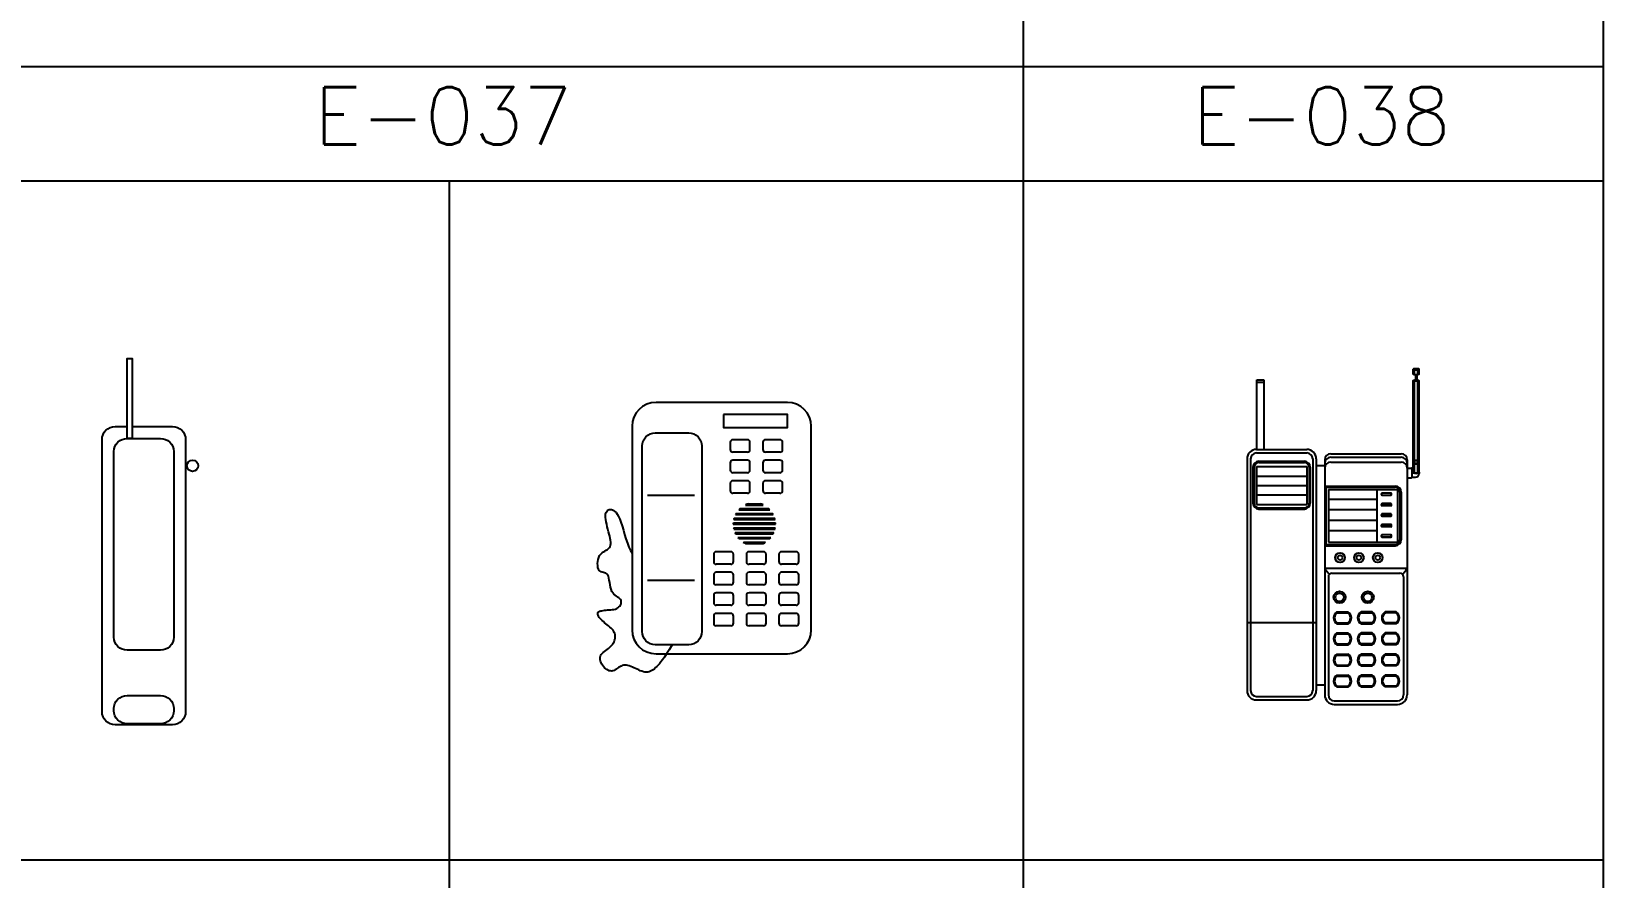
# Model space of a CAD drawing. Extents: x 22.8 to 44.4, y 25.3 to 31.4.
# Drawn here: x 36.177 to 38.81, y 26.88 to 28.299 of the extents above; entities that cross this region are included whole.
import ezdxf

# ---------------------------------------------------------------- set-up
doc = ezdxf.new("R2010")
doc.units = 0
doc.header["$MEASUREMENT"] = 0
doc.layers.get('0').update_dxf_attribs({"linetype": 'CONTINUOUS'})
for name, color, linetype in [('ACES', 2, 'CONTINUOUS'), ('ACES-I', 1, 'CONTINUOUS'), ('FOLHA', 3, 'CONTINUOUS')]:
    doc.layers.add(name, color=color, linetype=linetype)
doc.styles.get("Standard").update_dxf_attribs({"font": 'txt.shx', "height": 0.15})

# ---------------------------------------------------------------- blocks, each defined once
blk = doc.blocks.new('FONE_01')
at = {"layer": 'ACES'}
for points in [[(0.25, 0.0099), (0.25, -0.024, -0.414214), (0.239, -0.035), (0.011, -0.035, -0.414214), (0, -0.024), (0, 0.024, -0.414214), (0.011, 0.035)], [(0.011, 0.035), (0.239, 0.035, -0.414214), (0.25, 0.024), (0.25, 0.014, -0.414214)]]:
    blk.add_lwpolyline(points, format="xyb", dxfattribs=at)
blk.add_lwpolyline([(0.25, 0.014), (0.3071, 0.014), (0.3071, 0.0099), (0.25, 0.0099)], dxfattribs=at)
blk.add_circle((0.2171, -0.0408), 0.00469, dxfattribs=at)
at = {"layer": 'ACES-I'}
for points in [[(0.0118, 0.025), (0.0136, 0.025, -0.414214), (0.0246, 0.014), (0.0246, -0.014, -0.414214), (0.0136, -0.025), (0.0118, -0.025, -0.414214), (0.0008, -0.014), (0.0008, 0.014, -0.414214)], [(0.0735, 0.025), (0.229, 0.025, -0.414214), (0.24, 0.014), (0.24, -0.014, -0.414214), (0.229, -0.025), (0.0735, -0.025, -0.414214), (0.0625, -0.014), (0.0625, 0.014, -0.414214)]]:
    blk.add_lwpolyline(points, format="xyb", close=True, dxfattribs=at)
for points in [[(0.24, 0.014), (0.25, 0.014)], [(0.25, 0.0099), (0.24, 0.0099), (0.24, 0.014)]]:
    blk.add_lwpolyline(points, dxfattribs=at)
blk = doc.blocks.new('FONE_02')
at = {"layer": 'ACES'}
for p, q in [((0.055, 0), (-0.055, 0)), ((-0.075, -0.02), (-0.075, -0.1906)), ((0.075, -0.1906), (0.075, -0.02)), ((-0.055, -0.2106), (0.055, -0.2106))]:
    blk.add_line(p, q, dxfattribs=at)
for centre, start, end in [((-0.055, -0.02), 90, 180), ((0.055, -0.02), 0, 90), ((-0.055, -0.1906), 180, 270), ((0.055, -0.1906), 270, 0)]:
    blk.add_arc(centre, 0.02, start, end, dxfattribs=at)
at = {"layer": 'ACES-I'}
for p, q in [((0.0072, -0.0334), (0.0072, -0.0395)), ((0.0215, -0.0312), (0.0094, -0.0312)), ((0.0237, -0.0395), (0.0237, -0.0334)), ((0.0345, -0.0334), (0.0345, -0.0395)), ((0.0488, -0.0312), (0.0367, -0.0312)), ((0.051, -0.0395), (0.051, -0.0334)), ((0.0072, -0.0506), (0.0072, -0.0567)), ((0.0215, -0.0417), (0.0094, -0.0417)), ((0.0215, -0.0484), (0.0094, -0.0484)), ((0.0237, -0.0567), (0.0237, -0.0506)), ((0.0345, -0.0506), (0.0345, -0.0567)), ((0.0488, -0.0417), (0.0367, -0.0417)), ((0.0488, -0.0484), (0.0367, -0.0484)), ((0.051, -0.0567), (0.051, -0.0506)), ((0.0215, -0.0589), (0.0094, -0.0589)), ((0.0215, -0.0656), (0.0094, -0.0656)), ((0.0488, -0.0589), (0.0367, -0.0589)), ((0.0488, -0.0656), (0.0367, -0.0656)), ((-0.0622, -0.0776), (-0.0228, -0.0776)), ((0.0072, -0.0678), (0.0072, -0.0739)), ((0.0215, -0.0761), (0.0094, -0.0761)), ((0.0237, -0.0739), (0.0237, -0.0678)), ((0.0345, -0.0678), (0.0345, -0.0739)), ((0.0488, -0.0761), (0.0367, -0.0761)), ((0.051, -0.0739), (0.051, -0.0678)), ((0.0145, -0.09), (0.0404, -0.09)), ((0.0155, -0.089), (0.0394, -0.089)), ((0.02, -0.086), (0.0348, -0.086)), ((0.0228, -0.085), (0.032, -0.085)), ((0.0097, -0.102), (0.0451, -0.102)), ((0.0098, -0.101), (0.0451, -0.101)), ((0.01, -0.1051), (0.0449, -0.1051)), ((0.0102, -0.098), (0.0447, -0.098)), ((0.0105, -0.097), (0.0444, -0.097)), ((0.0117, -0.094), (0.0432, -0.094)), ((0.0122, -0.093), (0.0426, -0.093)), ((0.0102, -0.1061), (0.0447, -0.1061)), ((0.0112, -0.1091), (0.0437, -0.1091)), ((0.0117, -0.1101), (0.0432, -0.1101)), ((0.0136, -0.1131), (0.0412, -0.1131)), ((0.0145, -0.1141), (0.0404, -0.1141)), ((0.0182, -0.1171), (0.0367, -0.1171)), ((0.02, -0.1181), (0.0348, -0.1181)), ((-0.0067, -0.1273), (-0.0067, -0.1334)), ((0.0076, -0.1251), (-0.0045, -0.1251)), ((0.0098, -0.1334), (0.0098, -0.1273)), ((0.0207, -0.1273), (0.0207, -0.1334)), ((0.035, -0.1251), (0.0229, -0.1251)), ((0.0372, -0.1334), (0.0372, -0.1273)), ((0.048, -0.1273), (0.048, -0.1334)), ((0.0623, -0.1251), (0.0502, -0.1251)), ((0.0645, -0.1334), (0.0645, -0.1273)), ((-0.0067, -0.1445), (-0.0067, -0.1506)), ((0.0076, -0.1356), (-0.0045, -0.1356)), ((0.0076, -0.1423), (-0.0045, -0.1423)), ((0.0098, -0.1506), (0.0098, -0.1445)), ((0.0207, -0.1445), (0.0207, -0.1506)), ((0.035, -0.1356), (0.0229, -0.1356)), ((0.035, -0.1423), (0.0229, -0.1423)), ((0.0372, -0.1506), (0.0372, -0.1445)), ((0.048, -0.1445), (0.048, -0.1506)), ((0.0623, -0.1356), (0.0502, -0.1356)), ((0.0623, -0.1423), (0.0502, -0.1423)), ((0.0645, -0.1506), (0.0645, -0.1445)), ((-0.0622, -0.1489), (-0.0228, -0.1489)), ((0.0076, -0.1528), (-0.0045, -0.1528)), ((0.035, -0.1528), (0.0229, -0.1528)), ((0.0623, -0.1528), (0.0502, -0.1528)), ((-0.0067, -0.1618), (-0.0067, -0.1678)), ((0.0076, -0.1596), (-0.0045, -0.1596)), ((0.0076, -0.17), (-0.0045, -0.17)), ((0.0098, -0.1678), (0.0098, -0.1618)), ((0.0207, -0.1618), (0.0207, -0.1678)), ((0.035, -0.1596), (0.0229, -0.1596)), ((0.035, -0.17), (0.0229, -0.17)), ((0.0372, -0.1678), (0.0372, -0.1618)), ((0.048, -0.1618), (0.048, -0.1678)), ((0.0623, -0.1596), (0.0502, -0.1596)), ((0.0623, -0.17), (0.0502, -0.17)), ((0.0645, -0.1678), (0.0645, -0.1618)), ((-0.0067, -0.179), (-0.0067, -0.185)), ((0.0076, -0.1768), (-0.0045, -0.1768)), ((0.0098, -0.185), (0.0098, -0.179)), ((0.0207, -0.179), (0.0207, -0.185)), ((0.035, -0.1768), (0.0229, -0.1768)), ((0.0372, -0.185), (0.0372, -0.179)), ((0.048, -0.179), (0.048, -0.185)), ((0.0623, -0.1768), (0.0502, -0.1768)), ((0.0645, -0.185), (0.0645, -0.179)), ((0.0076, -0.1872), (-0.0045, -0.1872)), ((0.035, -0.1872), (0.0229, -0.1872)), ((0.0623, -0.1872), (0.0502, -0.1872))]:
    blk.add_line(p, q, dxfattribs=at)
blk.add_lwpolyline([(0.0015, -0.0102), (0.0015, -0.021), (0.055, -0.021), (0.055, -0.0102)], close=True, dxfattribs=at)
blk.add_lwpolyline([(-0.0166, -0.0365), (-0.0166, -0.192, -0.414214), (-0.0276, -0.203), (-0.0556, -0.203, -0.414214), (-0.0666, -0.192), (-0.0666, -0.0365, -0.414214), (-0.0556, -0.0255), (-0.0276, -0.0255, -0.414214)], format="xyb", close=True, dxfattribs=at)
for points in [[(-0.0462, -0.2107), (-0.048, -0.2135), (-0.0495, -0.2157), (-0.0509, -0.2175), (-0.0521, -0.219), (-0.0532, -0.2202), (-0.0542, -0.2212), (-0.0553, -0.2222), (-0.0563, -0.2231), (-0.0574, -0.224), (-0.0585, -0.2247), (-0.0596, -0.2253), (-0.0608, -0.2257), (-0.0619, -0.226), (-0.0631, -0.2261), (-0.0644, -0.226), (-0.0656, -0.2257), (-0.0669, -0.2253), (-0.0682, -0.2248), (-0.0695, -0.2242), (-0.0708, -0.2236), (-0.0722, -0.2229), (-0.0735, -0.2223), (-0.0748, -0.2217), (-0.0761, -0.2212), (-0.0774, -0.2208), (-0.0786, -0.2205), (-0.0798, -0.2203), (-0.081, -0.2202), (-0.0822, -0.2203), (-0.0833, -0.2205), (-0.0843, -0.2209), (-0.0854, -0.2215), (-0.0863, -0.2221), (-0.0873, -0.2228), (-0.0882, -0.2235), (-0.0892, -0.2241), (-0.0901, -0.2246), (-0.0911, -0.2249), (-0.0921, -0.2251), (-0.0931, -0.225), (-0.0941, -0.2248), (-0.0951, -0.2243), (-0.0961, -0.2238), (-0.0971, -0.2231), (-0.098, -0.2223), (-0.0989, -0.2213), (-0.0997, -0.2203), (-0.1004, -0.2192), (-0.101, -0.2181), (-0.1015, -0.2169), (-0.1018, -0.2157), (-0.1019, -0.2145), (-0.1019, -0.2134), (-0.1016, -0.2123), (-0.101, -0.2113), (-0.1002, -0.2104), (-0.0993, -0.2095), (-0.0982, -0.2086), (-0.0971, -0.2078), (-0.0959, -0.2069), (-0.0948, -0.2061), (-0.0937, -0.2052), (-0.0928, -0.2043), (-0.0919, -0.2034), (-0.0912, -0.2025), (-0.0906, -0.2015), (-0.0901, -0.2005), (-0.0897, -0.1995), (-0.0894, -0.1986), (-0.0892, -0.1976), (-0.0891, -0.1966), (-0.0892, -0.1956), (-0.0893, -0.1947), (-0.0895, -0.1937), (-0.0899, -0.1928), (-0.0904, -0.1919), (-0.091, -0.1909), (-0.0917, -0.19), (-0.0926, -0.1891), (-0.0936, -0.1882), (-0.0947, -0.1873), (-0.0958, -0.1864), (-0.0969, -0.1855), (-0.098, -0.1846), (-0.0991, -0.1837), (-0.1001, -0.1828), (-0.101, -0.1819), (-0.1019, -0.181), (-0.1026, -0.1801), (-0.1031, -0.1792), (-0.1035, -0.1784), (-0.1038, -0.1777), (-0.1038, -0.177), (-0.1037, -0.1763), (-0.1034, -0.1758), (-0.1028, -0.1754), (-0.1021, -0.175), (-0.1013, -0.1747), (-0.1003, -0.1745), (-0.0992, -0.1743), (-0.098, -0.1741), (-0.0968, -0.174), (-0.0955, -0.1739), (-0.0941, -0.1738), (-0.0928, -0.1737), (-0.0915, -0.1736), (-0.0902, -0.1734), (-0.089, -0.1731), (-0.0879, -0.1726), (-0.0869, -0.1721), (-0.086, -0.1714), (-0.0853, -0.1706), (-0.0847, -0.1698), (-0.0843, -0.1688), (-0.0841, -0.1679), (-0.0841, -0.1669), (-0.0843, -0.166), (-0.0847, -0.1652), (-0.0854, -0.1645), (-0.0862, -0.1638), (-0.0872, -0.1631), (-0.0882, -0.1624), (-0.0893, -0.1616), (-0.0903, -0.1607), (-0.0912, -0.1596), (-0.092, -0.1583), (-0.0926, -0.1566), (-0.0931, -0.1548), (-0.0935, -0.1529), (-0.0938, -0.1509), (-0.0941, -0.149), (-0.0944, -0.1473), (-0.0949, -0.1457), (-0.0954, -0.1445), (-0.0962, -0.1436), (-0.097, -0.1431), (-0.098, -0.1427), (-0.099, -0.1425), (-0.1, -0.1422), (-0.1009, -0.1419), (-0.1018, -0.1415), (-0.1025, -0.1407), (-0.1031, -0.1396), (-0.1036, -0.1383), (-0.1038, -0.1367), (-0.1039, -0.135), (-0.1037, -0.1332), (-0.1034, -0.1315), (-0.1029, -0.1299), (-0.1022, -0.1284), (-0.1013, -0.1272), (-0.1002, -0.1261), (-0.0991, -0.1253), (-0.0979, -0.1245), (-0.0967, -0.1238), (-0.0957, -0.1231), (-0.0947, -0.1224), (-0.0939, -0.1216), (-0.0933, -0.1206), (-0.093, -0.1195), (-0.0928, -0.1183), (-0.0929, -0.117), (-0.093, -0.1155), (-0.0933, -0.1139), (-0.0937, -0.1122), (-0.0942, -0.1103), (-0.0947, -0.1083), (-0.0953, -0.1063), (-0.0958, -0.1042), (-0.0963, -0.1021), (-0.0968, -0.1001), (-0.0971, -0.0981), (-0.0973, -0.0963), (-0.0973, -0.0947), (-0.0972, -0.0934), (-0.0968, -0.0922), (-0.0963, -0.0913), (-0.0957, -0.0906), (-0.0949, -0.0901), (-0.0941, -0.0898), (-0.0932, -0.0897), (-0.0923, -0.0898), (-0.0913, -0.0901), (-0.0904, -0.0905), (-0.0894, -0.0913), (-0.0884, -0.0923), (-0.0874, -0.0937), (-0.0864, -0.0955), (-0.0854, -0.0977), (-0.0844, -0.1004), (-0.0833, -0.1035), (-0.0823, -0.107), (-0.0813, -0.1107), (-0.0802, -0.1144), (-0.079, -0.118), (-0.0778, -0.1212), (-0.0764, -0.124), (-0.075, -0.1262)], [(-0.0416, -0.203), (-0.0441, -0.2072), (-0.0462, -0.2107)]]:
    blk.add_lwpolyline(points, dxfattribs=at)
for centre, radius, start, end in [((0.0094, -0.0334), 0.0022, 90, 180), ((0.0094, -0.0395), 0.0022, 180, 270), ((0.0215, -0.0334), 0.0022, 0, 90), ((0.0215, -0.0395), 0.0022, 270, 0), ((0.0367, -0.0334), 0.0022, 90, 180), ((0.0367, -0.0395), 0.0022, 180, 270), ((0.0488, -0.0334), 0.0022, 0, 90), ((0.0488, -0.0395), 0.0022, 270, 0), ((0.0094, -0.0506), 0.0022, 90, 180), ((0.0215, -0.0506), 0.0022, 0, 90), ((0.0367, -0.0506), 0.0022, 90, 180), ((0.0488, -0.0506), 0.0022, 0, 90), ((0.0094, -0.0567), 0.0022, 180, 270), ((0.0094, -0.0678), 0.0022, 90, 180), ((0.0215, -0.0567), 0.0022, 270, 0), ((0.0215, -0.0678), 0.0022, 0, 90), ((0.0367, -0.0567), 0.0022, 180, 270), ((0.0367, -0.0678), 0.0022, 90, 180), ((0.0488, -0.0567), 0.0022, 270, 0), ((0.0488, -0.0678), 0.0022, 0, 90), ((0.0094, -0.0739), 0.0022, 180, 270), ((0.0215, -0.0739), 0.0022, 270, 0), ((0.0367, -0.0739), 0.0022, 180, 270), ((0.0488, -0.0739), 0.0022, 270, 0), ((0.0274, -0.102), 0.0177, 132.4215, 137.0455), ((0.0274, -0.102), 0.0177, 105.1289, 114.6934), ((0.0274, -0.102), 0.0177, 65.3066, 74.8711), ((0.0274, -0.102), 0.0177, 42.9545, 47.5785), ((0.0274, -0.102), 0.0177, 176.7447, 180), ((0.0274, -0.102), 0.0177, 189.8084, 193.1287), ((0.0274, -0.102), 0.0177, 163.5055, 166.8713), ((0.0274, -0.102), 0.0177, 149.2653, 152.9815), ((0.0274, -0.102), 0.0177, 27.0185, 30.7347), ((0.0274, -0.102), 0.0177, 13.1287, 16.4945), ((0.0274, -0.102), 0.0177, 346.8713, 350.1916), ((0.0274, -0.102), 0.0177, 0, 3.2553), ((0.0274, -0.102), 0.0177, 203.4216, 207.0185), ((0.0274, -0.102), 0.0177, 218.6552, 222.9545), ((0.0274, -0.102), 0.0177, 238.4049, 245.3066), ((0.0274, -0.102), 0.0177, 294.6934, 301.5951), ((0.0274, -0.102), 0.0177, 317.0455, 321.3448), ((0.0274, -0.102), 0.0177, 332.9815, 336.5784), ((-0.0045, -0.1273), 0.0022, 90, 180), ((0.0076, -0.1273), 0.0022, 0, 90), ((0.0229, -0.1273), 0.0022, 90, 180), ((0.035, -0.1273), 0.0022, 0, 90), ((0.0502, -0.1273), 0.0022, 90, 180), ((0.0623, -0.1273), 0.0022, 0, 90), ((-0.0045, -0.1334), 0.0022, 180, 270), ((-0.0045, -0.1445), 0.0022, 90, 180), ((0.0076, -0.1334), 0.0022, 270, 0), ((0.0076, -0.1445), 0.0022, 0, 90), ((0.0229, -0.1334), 0.0022, 180, 270), ((0.0229, -0.1445), 0.0022, 90, 180), ((0.035, -0.1334), 0.0022, 270, 0), ((0.035, -0.1445), 0.0022, 0, 90), ((0.0502, -0.1334), 0.0022, 180, 270), ((0.0502, -0.1445), 0.0022, 90, 180), ((0.0623, -0.1334), 0.0022, 270, 0), ((0.0623, -0.1445), 0.0022, 0, 90), ((-0.0045, -0.1506), 0.0022, 180, 270), ((0.0076, -0.1506), 0.0022, 270, 0), ((0.0229, -0.1506), 0.0022, 180, 270), ((0.035, -0.1506), 0.0022, 270, 0), ((0.0502, -0.1506), 0.0022, 180, 270), ((0.0623, -0.1506), 0.0022, 270, 0), ((-0.0045, -0.1618), 0.0022, 90, 180), ((-0.0045, -0.1678), 0.0022, 180, 270), ((0.0076, -0.1618), 0.0022, 0, 90), ((0.0076, -0.1678), 0.0022, 270, 0), ((0.0229, -0.1618), 0.0022, 90, 180), ((0.0229, -0.1678), 0.0022, 180, 270), ((0.035, -0.1618), 0.0022, 0, 90), ((0.035, -0.1678), 0.0022, 270, 0), ((0.0502, -0.1618), 0.0022, 90, 180), ((0.0502, -0.1678), 0.0022, 180, 270), ((0.0623, -0.1618), 0.0022, 0, 90), ((0.0623, -0.1678), 0.0022, 270, 0), ((-0.0045, -0.179), 0.0022, 90, 180), ((0.0076, -0.179), 0.0022, 0, 90), ((0.0229, -0.179), 0.0022, 90, 180), ((0.035, -0.179), 0.0022, 0, 90), ((0.0502, -0.179), 0.0022, 90, 180), ((0.0623, -0.179), 0.0022, 0, 90), ((-0.0045, -0.185), 0.0022, 180, 270), ((0.0076, -0.185), 0.0022, 270, 0), ((0.0229, -0.185), 0.0022, 180, 270), ((0.035, -0.185), 0.0022, 270, 0), ((0.0502, -0.185), 0.0022, 180, 270), ((0.0623, -0.185), 0.0022, 270, 0)]:
    blk.add_arc(centre, radius, start, end, dxfattribs=at)
blk = doc.blocks.new('FONE_07')
at = {"layer": 'ACES'}
for p, q in [((0.0395, 0.2768), (0.0395, 0.281)), ((0.0414, 0.2766), (0.0414, 0.2724)), ((0.0427, 0.2766), (0.0427, 0.2724)), ((0.0445, 0.2768), (0.0445, 0.281)), ((-0.0915, 0.2721), (-0.0855, 0.2721)), ((-0.0915, 0.2137), (-0.0915, 0.2721)), ((-0.0855, 0.2721), (-0.0855, 0.2137)), ((0.0395, 0.2052), (0.0395, 0.2714)), ((0.0397, 0.2713), (0.0397, 0.2716)), ((0.0401, 0.2716), (0.0401, 0.2719)), ((0.0406, 0.2718), (0.0406, 0.2721)), ((0.041, 0.2724), (0.041, 0.2721)), ((0.0431, 0.2724), (0.0431, 0.2721)), ((0.0435, 0.2718), (0.0435, 0.2721)), ((0.044, 0.2716), (0.044, 0.2719)), ((0.0443, 0.2713), (0.0443, 0.2716)), ((0.0445, 0.2052), (0.0445, 0.2714)), ((-0.0916, 0.2137), (-0.0915, 0.2137)), ((-0.0855, 0.2137), (-0.0496, 0.2137)), ((-0.0996, 0.2057), (-0.0996, 0.0117)), ((-0.0416, 0.2057), (-0.0416, 0.2)), ((-0.0345, 0.2), (-0.0416, 0.2)), ((-0.0345, 0.205), (-0.0345, 0.2)), ((-0.0295, 0.21), (0.0295, 0.21)), ((0.0345, 0.205), (0.0345, 0.198)), ((0.0345, 0.198), (0.0381, 0.198)), ((0.0385, 0.1976), (0.0385, 0.1975)), ((0.0395, 0.2024), (0.0395, 0.2046)), ((0.0395, 0.1975), (0.0395, 0.2019)), ((0.0396, 0.2047), (0.0396, 0.2051)), ((0.0396, 0.202), (0.0396, 0.2023)), ((0.0444, 0.2047), (0.0444, 0.2051)), ((0.0444, 0.202), (0.0444, 0.2023)), ((0.0445, 0.2024), (0.0445, 0.2046)), ((0.0445, 0.194), (0.0445, 0.2019)), ((0.0345, 0.19), (0.0381, 0.19)), ((0.0345, 0.19), (0.0345, 0.008)), ((0.0385, 0.1975), (0.0395, 0.1975)), ((0.0385, 0.1905), (0.0385, 0.1904)), ((0.0385, 0.1905), (0.0415, 0.1905)), ((0.0445, 0.1945), (0.0445, 0.1935)), ((-0.0345, 0.016), (-0.0416, 0.016)), ((-0.0416, 0.016), (-0.0416, 0.0117)), ((-0.0345, 0.016), (-0.0345, 0.008)), ((-0.0916, 0.0037), (-0.0496, 0.0037)), ((-0.0265, 0), (0.0265, 0))]:
    blk.add_line(p, q, dxfattribs=at)
for points in [[(0.0445, 0.2809, 0.203717), (0.0445, 0.281, 0.340222), (0.0445, 0.281, 0.037447), (0.0438, 0.2812, 0.015975), (0.0431, 0.2812, 0.011359), (0.042, 0.2812, 0.011359), (0.041, 0.2812, 0.015975), (0.0403, 0.2812, 0.037447), (0.0396, 0.281, 0.340222), (0.0395, 0.281, 0.340222)], [(0.0395, 0.2768, 0.340222), (0.0396, 0.2767, 0.037447), (0.0403, 0.2766, 0.015975), (0.041, 0.2766, 0.003987), (0.0414, 0.2765, 0.011359)], [(0.0427, 0.2765, 0.003987), (0.0431, 0.2766, 0.015975), (0.0438, 0.2766, 0.037447), (0.0445, 0.2767, 0.340222), (0.0445, 0.2768, 0.340222)], [(0.0395, 0.2714, 0.340222), (0.0396, 0.2714, 0.00883), (0.0397, 0.2713, 0.015975)], [(0.0397, 0.2716, 0.018624), (0.0401, 0.2716, 0.015975)], [(0.0401, 0.2719, 0.017035), (0.0403, 0.2718, 0.005859), (0.0406, 0.2718, 0.011359)], [(0.0406, 0.2721, 0.008946), (0.041, 0.2721, 0.011359)], [(0.041, 0.2724, 0.002159), (0.041, 0.2724, 0.003576), (0.0414, 0.2724, 0.007783)], [(0.0427, 0.2724, 0.003576), (0.043, 0.2724, 0.002159), (0.0431, 0.2724, 0.037447)], [(0.0431, 0.2721, 0.008946), (0.0435, 0.2721, 0.037447)], [(0.0435, 0.2718, 0.005859), (0.0437, 0.2718, 0.017035), (0.044, 0.2719, 0.037447)], [(0.044, 0.2716, 0.018624), (0.0443, 0.2716, 0.037447)], [(0.0443, 0.2713, 0.00883), (0.0445, 0.2714, 0.340222), (0.0445, 0.2714, 0.340222)]]:
    blk.add_lwpolyline(points, format="xyb", dxfattribs=at)
for centre, radius, start, end in [((-0.0916, 0.2057), 0.008, 90, 180), ((-0.0496, 0.2057), 0.008, 0, 90), ((0.042, 0.2133), 0.00896, 254.6441, 254.6441), ((-0.0295, 0.205), 0.005, 90, 180), ((0.0295, 0.205), 0.005, 0, 90), ((0.0381, 0.1976), 0.0004, 0, 90), ((0.0396, 0.2052), 0.0001, 180, 254.2887), ((0.0396, 0.2046), 0.0001, 74.6441, 180), ((0.0396, 0.2024), 0.0001, 180, 254.2887), ((0.0396, 0.2019), 0.0001, 74.6441, 180), ((0.042, 0.211), 0.00896, 254.2887, 254.5382), ((0.0444, 0.2046), 0.0001, 0, 105.3559), ((0.042, 0.211), 0.00896, 285.4618, 285.7113), ((0.0444, 0.2019), 0.0001, 0, 105.3559), ((0.0444, 0.2024), 0.0001, 285.7113, 0), ((0.0381, 0.1904), 0.0004, 270, 0), ((0.0415, 0.1935), 0.003, 270, 0), ((-0.0916, 0.0117), 0.008, 180, 270), ((-0.0496, 0.0117), 0.008, 270, 360), ((-0.0265, 0.008), 0.008, 180, 270), ((0.0265, 0.008), 0.008, 270, 0)]:
    blk.add_arc(centre, radius, start, end, dxfattribs=at)
at = {"layer": 'ACES-I'}
for p, q in [((0.0395, 0.2809), (0.0396, 0.2809)), ((0.0397, 0.2767), (0.0397, 0.2805)), ((0.0401, 0.2766), (0.0401, 0.2804)), ((0.0406, 0.2766), (0.0406, 0.2803)), ((0.0435, 0.2766), (0.0435, 0.2803)), ((0.044, 0.2766), (0.044, 0.2804)), ((0.0443, 0.2767), (0.0443, 0.2805)), ((0.0445, 0.2809), (0.0445, 0.2809)), ((-0.0915, 0.27), (-0.0855, 0.27)), ((0.0397, 0.205), (0.0397, 0.2713)), ((0.0401, 0.2049), (0.0401, 0.2713)), ((0.0406, 0.2048), (0.0406, 0.2712)), ((0.0435, 0.2048), (0.0435, 0.2712)), ((0.044, 0.2049), (0.044, 0.2713)), ((0.0443, 0.205), (0.0443, 0.2713)), ((-0.0916, 0.2107), (-0.0496, 0.2107)), ((-0.0915, 0.2137), (-0.0855, 0.2137)), ((-0.0966, 0.2057), (-0.0966, 0.0117)), ((-0.0946, 0.1987), (-0.0946, 0.1687)), ((-0.0937, 0.1987), (-0.0937, 0.1687)), ((-0.0917, 0.1993), (-0.0917, 0.1834)), ((-0.0917, 0.1993), (-0.0495, 0.1993)), ((-0.0896, 0.2037), (-0.0516, 0.2037)), ((-0.0896, 0.2028), (-0.0516, 0.2028)), ((-0.0495, 0.1993), (-0.0495, 0.1676)), ((-0.0475, 0.1987), (-0.0475, 0.1687)), ((-0.0466, 0.1987), (-0.0466, 0.1687)), ((-0.0446, 0.2057), (-0.0446, 0.0117)), ((-0.0416, 0.2), (-0.0416, 0.016)), ((-0.0345, 0.2), (-0.0345, 0.016)), ((-0.0295, 0.2071), (0.0295, 0.2071)), ((-0.0295, 0.203), (0.0295, 0.203)), ((0.0345, 0.198), (0.0345, 0.19)), ((0.0397, 0.2023), (0.0397, 0.2047)), ((0.0397, 0.194), (0.0397, 0.2019)), ((0.0401, 0.2022), (0.0401, 0.2046)), ((0.0401, 0.194), (0.0401, 0.2019)), ((0.0406, 0.2021), (0.0406, 0.2045)), ((0.0406, 0.194), (0.0406, 0.2018)), ((0.0435, 0.2021), (0.0435, 0.2045)), ((0.0435, 0.194), (0.0435, 0.2018)), ((0.044, 0.2022), (0.044, 0.2046)), ((0.044, 0.194), (0.044, 0.2019)), ((0.0443, 0.2023), (0.0443, 0.2047)), ((0.0443, 0.194), (0.0443, 0.2019)), ((-0.0917, 0.1914), (-0.0495, 0.1914)), ((0.0385, 0.1975), (0.0385, 0.1905)), ((0.0395, 0.194), (0.0395, 0.1975)), ((0.0395, 0.194), (0.0445, 0.194)), ((-0.0917, 0.1834), (-0.0917, 0.1676)), ((-0.0917, 0.1834), (-0.0495, 0.1834)), ((-0.0917, 0.1755), (-0.0495, 0.1755)), ((-0.0345, 0.183), (0.0245, 0.183)), ((-0.0345, 0.182), (0.0245, 0.182)), ((-0.0335, 0.182), (-0.0335, 0.134)), ((-0.0315, 0.18), (-0.0315, 0.136)), ((-0.0315, 0.18), (0.0265, 0.18)), ((0.0092, 0.1717), (-0.0315, 0.1717)), ((0.0092, 0.18), (0.0092, 0.136)), ((0.021, 0.1771), (0.0134, 0.1771)), ((0.0209, 0.177), (0.0134, 0.177)), ((0.0209, 0.1752), (0.0134, 0.1752)), ((0.021, 0.175), (0.0134, 0.175)), ((0.0265, 0.18), (0.0265, 0.136)), ((0.0285, 0.178), (0.0285, 0.138)), ((0.0295, 0.178), (0.0295, 0.138)), ((-0.0917, 0.1676), (-0.0495, 0.1676)), ((-0.0896, 0.1646), (-0.0516, 0.1646)), ((-0.0896, 0.1637), (-0.0516, 0.1637)), ((0.0092, 0.163), (-0.0315, 0.163)), ((0.021, 0.1684), (0.0134, 0.1684)), ((0.0209, 0.1682), (0.0134, 0.1682)), ((0.0209, 0.1665), (0.0134, 0.1665)), ((0.021, 0.1663), (0.0134, 0.1663)), ((0.021, 0.1596), (0.0134, 0.1596)), ((0.0209, 0.1595), (0.0134, 0.1595)), ((0.0092, 0.1542), (-0.0315, 0.1542)), ((0.0092, 0.1455), (-0.0315, 0.1455)), ((0.0209, 0.1577), (0.0134, 0.1577)), ((0.021, 0.1575), (0.0134, 0.1575)), ((0.021, 0.1509), (0.0134, 0.1509)), ((0.0209, 0.1507), (0.0134, 0.1507)), ((0.0209, 0.149), (0.0134, 0.149)), ((0.021, 0.1488), (0.0134, 0.1488)), ((-0.0345, 0.134), (0.0245, 0.134)), ((-0.0345, 0.133), (0.0245, 0.133)), ((-0.0315, 0.136), (0.0265, 0.136)), ((0.021, 0.1421), (0.0134, 0.1421)), ((0.0209, 0.142), (0.0134, 0.142)), ((0.0209, 0.1402), (0.0134, 0.1402)), ((0.021, 0.14), (0.0134, 0.14)), ((-0.0345, 0.1143), (0.0345, 0.1143)), ((-0.0315, 0.107), (-0.0315, 0.008)), ((-0.0285, 0.11), (0.0285, 0.11)), ((0.0315, 0.107), (0.0315, 0.008)), ((-0.0996, 0.0687), (-0.0416, 0.0687)), ((-0.0243, 0.0775), (-0.015, 0.0775)), ((-0.0243, 0.0675), (-0.015, 0.0675)), ((-0.0241, 0.0767), (-0.0153, 0.0767)), ((-0.0241, 0.0683), (-0.0153, 0.0683)), ((-0.0041, 0.0775), (0.0051, 0.0775)), ((0.0051, 0.0775), (-0.0041, 0.0775)), ((-0.0041, 0.0675), (0.0051, 0.0675)), ((0.0051, 0.0675), (-0.0041, 0.0675)), ((-0.0039, 0.0767), (0.0049, 0.0767)), ((0.0049, 0.0767), (-0.0039, 0.0767)), ((-0.0039, 0.0683), (0.0049, 0.0683)), ((0.0049, 0.0683), (-0.0039, 0.0683)), ((0.0253, 0.0775), (0.016, 0.0775)), ((0.0253, 0.0675), (0.016, 0.0675)), ((0.025, 0.0767), (0.0162, 0.0767)), ((0.025, 0.0683), (0.0162, 0.0683)), ((-0.0243, 0.0599), (-0.015, 0.0599)), ((-0.0243, 0.0599), (-0.015, 0.0599)), ((-0.0241, 0.0591), (-0.0153, 0.0591)), ((-0.0241, 0.0591), (-0.0153, 0.0591)), ((0.0051, 0.0599), (-0.0041, 0.0599)), ((-0.0041, 0.0599), (0.0051, 0.0599)), ((-0.0041, 0.0599), (0.0051, 0.0599)), ((0.0051, 0.0599), (-0.0041, 0.0599)), ((0.0049, 0.0591), (-0.0039, 0.0591)), ((-0.0039, 0.0591), (0.0049, 0.0591)), ((-0.0039, 0.0591), (0.0049, 0.0591)), ((0.0049, 0.0591), (-0.0039, 0.0591)), ((0.0253, 0.0599), (0.016, 0.0599)), ((0.0253, 0.0599), (0.016, 0.0599)), ((0.025, 0.0591), (0.0162, 0.0591)), ((0.025, 0.0591), (0.0162, 0.0591)), ((-0.0243, 0.0499), (-0.015, 0.0499)), ((-0.0243, 0.0499), (-0.015, 0.0499)), ((-0.0243, 0.0422), (-0.015, 0.0422)), ((-0.0243, 0.0422), (-0.015, 0.0422)), ((-0.0241, 0.0507), (-0.0153, 0.0507)), ((-0.0241, 0.0507), (-0.0153, 0.0507)), ((-0.0241, 0.0414), (-0.0153, 0.0414)), ((-0.0241, 0.0414), (-0.0153, 0.0414)), ((0.0051, 0.0499), (-0.0041, 0.0499)), ((-0.0041, 0.0499), (0.0051, 0.0499)), ((-0.0041, 0.0499), (0.0051, 0.0499)), ((0.0051, 0.0499), (-0.0041, 0.0499)), ((0.0051, 0.0422), (-0.0041, 0.0422)), ((-0.0041, 0.0422), (0.0051, 0.0422)), ((-0.0041, 0.0422), (0.0051, 0.0422)), ((0.0051, 0.0422), (-0.0041, 0.0422)), ((0.0049, 0.0507), (-0.0039, 0.0507)), ((-0.0039, 0.0507), (0.0049, 0.0507)), ((-0.0039, 0.0507), (0.0049, 0.0507)), ((0.0049, 0.0507), (-0.0039, 0.0507)), ((0.0049, 0.0414), (-0.0039, 0.0414)), ((-0.0039, 0.0414), (0.0049, 0.0414)), ((-0.0039, 0.0414), (0.0049, 0.0414)), ((0.0049, 0.0414), (-0.0039, 0.0414)), ((0.0253, 0.0499), (0.016, 0.0499)), ((0.0253, 0.0499), (0.016, 0.0499)), ((0.0253, 0.0422), (0.016, 0.0422)), ((0.0253, 0.0422), (0.016, 0.0422)), ((0.025, 0.0507), (0.0162, 0.0507)), ((0.025, 0.0507), (0.0162, 0.0507)), ((0.025, 0.0414), (0.0162, 0.0414)), ((0.025, 0.0414), (0.0162, 0.0414)), ((-0.0243, 0.0322), (-0.015, 0.0322)), ((-0.0243, 0.0322), (-0.015, 0.0322)), ((-0.0241, 0.033), (-0.0153, 0.033)), ((-0.0241, 0.033), (-0.0153, 0.033)), ((0.0051, 0.0322), (-0.0041, 0.0322)), ((-0.0041, 0.0322), (0.0051, 0.0322)), ((-0.0041, 0.0322), (0.0051, 0.0322)), ((0.0051, 0.0322), (-0.0041, 0.0322)), ((0.0049, 0.033), (-0.0039, 0.033)), ((-0.0039, 0.033), (0.0049, 0.033)), ((-0.0039, 0.033), (0.0049, 0.033)), ((0.0049, 0.033), (-0.0039, 0.033)), ((0.0253, 0.0322), (0.016, 0.0322)), ((0.0253, 0.0322), (0.016, 0.0322)), ((0.025, 0.033), (0.0162, 0.033)), ((0.025, 0.033), (0.0162, 0.033)), ((-0.0243, 0.0246), (-0.015, 0.0246)), ((-0.0243, 0.0246), (-0.015, 0.0246)), ((-0.0243, 0.0146), (-0.015, 0.0146)), ((-0.0243, 0.0146), (-0.015, 0.0146)), ((-0.0241, 0.0238), (-0.0153, 0.0238)), ((-0.0241, 0.0238), (-0.0153, 0.0238)), ((-0.0241, 0.0154), (-0.0153, 0.0154)), ((-0.0241, 0.0154), (-0.0153, 0.0154)), ((0.0051, 0.0246), (-0.0041, 0.0246)), ((-0.0041, 0.0246), (0.0051, 0.0246)), ((-0.0041, 0.0246), (0.0051, 0.0246)), ((0.0051, 0.0246), (-0.0041, 0.0246)), ((0.0051, 0.0146), (-0.0041, 0.0146)), ((-0.0041, 0.0146), (0.0051, 0.0146)), ((-0.0041, 0.0146), (0.0051, 0.0146)), ((0.0051, 0.0146), (-0.0041, 0.0146)), ((0.0049, 0.0238), (-0.0039, 0.0238)), ((-0.0039, 0.0238), (0.0049, 0.0238)), ((-0.0039, 0.0238), (0.0049, 0.0238)), ((0.0049, 0.0238), (-0.0039, 0.0238)), ((0.0049, 0.0154), (-0.0039, 0.0154)), ((-0.0039, 0.0154), (0.0049, 0.0154)), ((-0.0039, 0.0154), (0.0049, 0.0154)), ((0.0049, 0.0154), (-0.0039, 0.0154)), ((0.0253, 0.0246), (0.016, 0.0246)), ((0.0253, 0.0246), (0.016, 0.0246)), ((0.0253, 0.0146), (0.016, 0.0146)), ((0.0253, 0.0146), (0.016, 0.0146)), ((0.025, 0.0238), (0.0162, 0.0238)), ((0.025, 0.0238), (0.0162, 0.0238)), ((0.025, 0.0154), (0.0162, 0.0154)), ((0.025, 0.0154), (0.0162, 0.0154)), ((-0.0916, 0.0067), (-0.0496, 0.0067)), ((-0.0265, 0.003), (0.0265, 0.003))]:
    blk.add_line(p, q, dxfattribs=at)
for points in [[(0.0395, 0.281, 0.340222), (0.0396, 0.2809, 0.037447)], [(0.0395, 0.2806, 0.340222), (0.0396, 0.2805, 0.037447), (0.0403, 0.2804, 0.015975), (0.041, 0.2803, 0.011359), (0.042, 0.2803, 0.011359), (0.0431, 0.2803, 0.015975), (0.0438, 0.2804, 0.037447), (0.0445, 0.2805, 0.340222), (0.0445, 0.2806, 0.340222)], [(0.0396, 0.2809, 0.037447), (0.0403, 0.2808, 0.015975), (0.041, 0.2807, 0.011359), (0.042, 0.2807, 0.011359), (0.0431, 0.2807, 0.015975), (0.0438, 0.2808, 0.037447), (0.0445, 0.2809, 0.127658), (0.0445, 0.2809, 0.340222)], [(0.0414, 0.2765, 0.007373), (0.042, 0.2765, 0.007373), (0.0427, 0.2765, 0.015975)], [(0.0397, 0.2713, 0.028607), (0.0403, 0.2712, 0.015975), (0.041, 0.2712, 0.011359), (0.042, 0.2711, 0.011359), (0.0431, 0.2712, 0.015975), (0.0438, 0.2712, 0.028607), (0.0443, 0.2713, 0.340222)], [(0.0401, 0.2716, 0.013929), (0.0403, 0.2715, 0.015975), (0.041, 0.2715, 0.011359), (0.042, 0.2714, 0.011359), (0.043, 0.2715, 0.015975), (0.0438, 0.2715, 0.013929), (0.044, 0.2716, 0.037447)], [(0.0406, 0.2718, 0.010115), (0.041, 0.2718, 0.011359), (0.042, 0.2717, 0.011359), (0.043, 0.2718, 0.010115), (0.0435, 0.2718, 0.017035)], [(0.041, 0.2721, 0.001777), (0.041, 0.2721, 0.011359), (0.042, 0.272, 0.011359), (0.043, 0.2721, 0.001777), (0.0431, 0.2721, 0.037447)], [(0.0414, 0.2724, 0.007783), (0.042, 0.2723, 0.007783), (0.0427, 0.2724, 0.002159)]]:
    blk.add_lwpolyline(points, format="xyb", dxfattribs=at)
for centre, radius in [((-0.0217, 0.123), 0.00401), ((-0.0217, 0.123), 0.00201), ((-0.0059, 0.123), 0.00401), ((-0.0059, 0.123), 0.00401), ((-0.0059, 0.123), 0.00201), ((-0.0059, 0.123), 0.00201), ((0.0099, 0.123), 0.00401), ((0.0099, 0.123), 0.00201), ((-0.0221, 0.0898), 0.005), ((-0.0221, 0.0898), 0.0035), ((0.0015, 0.0898), 0.005), ((0.0015, 0.0898), 0.0035)]:
    blk.add_circle(centre, radius, dxfattribs=at)
for centre, radius, start, end in [((-0.0916, 0.2057), 0.005, 90, 180), ((-0.0496, 0.2057), 0.005, 0, 90), ((-0.0896, 0.1987), 0.005, 90, 180), ((-0.0896, 0.1987), 0.0041, 90, 180), ((-0.0516, 0.1987), 0.005, 0, 90), ((-0.0516, 0.1987), 0.0041, 0, 90), ((-0.0295, 0.2021), 0.005, 90, 180), ((-0.0295, 0.198), 0.005, 90, 180), ((0.0295, 0.2021), 0.005, 0, 90), ((0.0295, 0.198), 0.005, 0, 90), ((0.042, 0.2137), 0.00896, 254.5382, 285.4618), ((0.042, 0.2137), 0.00896, 254.2887, 254.5382), ((0.042, 0.211), 0.00896, 254.5382, 285.4618), ((0.042, 0.2133), 0.00896, 254.6441, 285.3559), ((0.042, 0.2106), 0.00896, 254.6441, 285.3559), ((0.042, 0.2137), 0.00896, 285.4618, 285.7113), ((0.0444, 0.2052), 0.0001, 285.7113, 0), ((0.042, 0.2026), 0.00896, 253.8039, 286.1961), ((0.014, 0.1761), 0.00121, 120.65, 239.35), ((0.014, 0.1761), 0.00105, 123.0706, 236.9294), ((0.0203, 0.1761), 0.00105, 303.0706, 56.9294), ((0.0203, 0.1761), 0.00121, 300.65, 59.35), ((0.0245, 0.178), 0.005, 0, 90), ((0.0245, 0.178), 0.004, 0, 90), ((-0.0896, 0.1687), 0.005, 180, 270), ((-0.0896, 0.1687), 0.0041, 180, 270), ((-0.0516, 0.1687), 0.005, 270, 0), ((-0.0516, 0.1687), 0.0041, 270, 0), ((0.014, 0.1673), 0.00121, 120.65, 239.35), ((0.014, 0.1586), 0.00121, 120.65, 239.35), ((0.014, 0.1673), 0.00105, 123.0706, 236.9294), ((0.014, 0.1586), 0.00105, 123.0706, 236.9294), ((0.0203, 0.1673), 0.00105, 303.0706, 56.9294), ((0.0203, 0.1586), 0.00105, 303.0706, 56.9294), ((0.0203, 0.1673), 0.00121, 300.65, 59.35), ((0.0203, 0.1586), 0.00121, 300.65, 59.35), ((0.014, 0.1498), 0.00121, 120.65, 239.35), ((0.014, 0.1498), 0.00105, 123.0706, 236.9294), ((0.0203, 0.1498), 0.00105, 303.0706, 56.9294), ((0.0203, 0.1498), 0.00121, 300.65, 59.35), ((0.014, 0.1411), 0.00121, 120.65, 239.35), ((0.014, 0.1411), 0.00105, 123.0706, 236.9294), ((0.0203, 0.1411), 0.00105, 303.0706, 56.9294), ((0.0203, 0.1411), 0.00121, 300.65, 59.35), ((0.0245, 0.138), 0.004, 270, 0), ((0.0245, 0.138), 0.005, 270, 0), ((-0.0236, 0.1187), 0.0117, 201.763, 233.7065), ((-0.0285, 0.107), 0.003, 90, 180), ((0.0285, 0.107), 0.003, 0, 90), ((0.0236, 0.1187), 0.0117, 306.2935, 338.237), ((-0.0213, 0.0725), 0.00581, 120.65, 239.35), ((-0.0213, 0.0725), 0.00501, 123.0706, 236.9294), ((-0.018, 0.0725), 0.00501, 303.0706, 56.9294), ((-0.018, 0.0725), 0.00581, 300.65, 59.35), ((-0.0012, 0.0725), 0.00581, 120.65, 239.35), ((-0.0012, 0.0725), 0.00581, 120.65, 239.35), ((-0.0012, 0.0725), 0.00501, 123.0706, 236.9294), ((-0.0012, 0.0725), 0.00501, 123.0706, 236.9294), ((0.0022, 0.0725), 0.00501, 303.0706, 56.9294), ((0.0022, 0.0725), 0.00501, 303.0706, 56.9294), ((0.0022, 0.0725), 0.00581, 300.65, 59.35), ((0.0022, 0.0725), 0.00581, 300.65, 59.35), ((0.019, 0.0725), 0.00581, 120.65, 239.35), ((0.019, 0.0725), 0.00501, 123.0706, 236.9294), ((0.0223, 0.0725), 0.00501, 303.0706, 56.9294), ((0.0223, 0.0725), 0.00581, 300.65, 59.35), ((-0.0213, 0.0549), 0.00581, 120.65, 239.35), ((-0.0213, 0.0549), 0.00581, 120.65, 239.35), ((-0.0213, 0.0549), 0.00501, 123.0706, 236.9294), ((-0.0213, 0.0549), 0.00501, 123.0706, 236.9294), ((-0.018, 0.0549), 0.00501, 303.0706, 56.9294), ((-0.018, 0.0549), 0.00501, 303.0706, 56.9294), ((-0.018, 0.0549), 0.00581, 300.65, 59.35), ((-0.018, 0.0549), 0.00581, 300.65, 59.35), ((-0.0012, 0.0549), 0.00581, 120.65, 239.35), ((-0.0012, 0.0549), 0.00581, 120.65, 239.35), ((-0.0012, 0.0549), 0.00581, 120.65, 239.35), ((-0.0012, 0.0549), 0.00581, 120.65, 239.35), ((-0.0012, 0.0549), 0.00501, 123.0706, 236.9294), ((-0.0012, 0.0549), 0.00501, 123.0706, 236.9294), ((-0.0012, 0.0549), 0.00501, 123.0706, 236.9294), ((-0.0012, 0.0549), 0.00501, 123.0706, 236.9294), ((0.0022, 0.0549), 0.00501, 303.0706, 56.9294), ((0.0022, 0.0549), 0.00501, 303.0706, 56.9294), ((0.0022, 0.0549), 0.00501, 303.0706, 56.9294), ((0.0022, 0.0549), 0.00501, 303.0706, 56.9294), ((0.0022, 0.0549), 0.00581, 300.65, 59.35), ((0.0022, 0.0549), 0.00581, 300.65, 59.35), ((0.0022, 0.0549), 0.00581, 300.65, 59.35), ((0.0022, 0.0549), 0.00581, 300.65, 59.35), ((0.019, 0.0549), 0.00581, 120.65, 239.35), ((0.019, 0.0549), 0.00581, 120.65, 239.35), ((0.019, 0.0549), 0.00501, 123.0706, 236.9294), ((0.019, 0.0549), 0.00501, 123.0706, 236.9294), ((0.0223, 0.0549), 0.00501, 303.0706, 56.9294), ((0.0223, 0.0549), 0.00501, 303.0706, 56.9294), ((0.0223, 0.0549), 0.00581, 300.65, 59.35), ((0.0223, 0.0549), 0.00581, 300.65, 59.35), ((-0.0213, 0.0372), 0.00581, 120.65, 239.35), ((-0.0213, 0.0372), 0.00581, 120.65, 239.35), ((-0.0213, 0.0372), 0.00501, 123.0706, 236.9294), ((-0.0213, 0.0372), 0.00501, 123.0706, 236.9294), ((-0.018, 0.0372), 0.00501, 303.0706, 56.9294), ((-0.018, 0.0372), 0.00501, 303.0706, 56.9294), ((-0.018, 0.0372), 0.00581, 300.65, 59.35), ((-0.018, 0.0372), 0.00581, 300.65, 59.35), ((-0.0012, 0.0372), 0.00581, 120.65, 239.35), ((-0.0012, 0.0372), 0.00581, 120.65, 239.35), ((-0.0012, 0.0372), 0.00581, 120.65, 239.35), ((-0.0012, 0.0372), 0.00581, 120.65, 239.35), ((-0.0012, 0.0372), 0.00501, 123.0706, 236.9294), ((-0.0012, 0.0372), 0.00501, 123.0706, 236.9294), ((-0.0012, 0.0372), 0.00501, 123.0706, 236.9294), ((-0.0012, 0.0372), 0.00501, 123.0706, 236.9294), ((0.0022, 0.0372), 0.00501, 303.0706, 56.9294), ((0.0022, 0.0372), 0.00501, 303.0706, 56.9294), ((0.0022, 0.0372), 0.00501, 303.0706, 56.9294), ((0.0022, 0.0372), 0.00501, 303.0706, 56.9294), ((0.0022, 0.0372), 0.00581, 300.65, 59.35), ((0.0022, 0.0372), 0.00581, 300.65, 59.35), ((0.0022, 0.0372), 0.00581, 300.65, 59.35), ((0.0022, 0.0372), 0.00581, 300.65, 59.35), ((0.019, 0.0372), 0.00581, 120.65, 239.35), ((0.019, 0.0372), 0.00581, 120.65, 239.35), ((0.019, 0.0372), 0.00501, 123.0706, 236.9294), ((0.019, 0.0372), 0.00501, 123.0706, 236.9294), ((0.0223, 0.0372), 0.00501, 303.0706, 56.9294), ((0.0223, 0.0372), 0.00501, 303.0706, 56.9294), ((0.0223, 0.0372), 0.00581, 300.65, 59.35), ((0.0223, 0.0372), 0.00581, 300.65, 59.35), ((-0.0213, 0.0196), 0.00581, 120.65, 239.35), ((-0.0213, 0.0196), 0.00581, 120.65, 239.35), ((-0.0213, 0.0196), 0.00501, 123.0706, 236.9294), ((-0.0213, 0.0196), 0.00501, 123.0706, 236.9294), ((-0.018, 0.0196), 0.00501, 303.0706, 56.9294), ((-0.018, 0.0196), 0.00501, 303.0706, 56.9294), ((-0.018, 0.0196), 0.00581, 300.65, 59.35), ((-0.018, 0.0196), 0.00581, 300.65, 59.35), ((-0.0012, 0.0196), 0.00581, 120.65, 239.35), ((-0.0012, 0.0196), 0.00581, 120.65, 239.35), ((-0.0012, 0.0196), 0.00581, 120.65, 239.35), ((-0.0012, 0.0196), 0.00581, 120.65, 239.35), ((-0.0012, 0.0196), 0.00501, 123.0706, 236.9294), ((-0.0012, 0.0196), 0.00501, 123.0706, 236.9294), ((-0.0012, 0.0196), 0.00501, 123.0706, 236.9294), ((-0.0012, 0.0196), 0.00501, 123.0706, 236.9294), ((0.0022, 0.0196), 0.00501, 303.0706, 56.9294), ((0.0022, 0.0196), 0.00501, 303.0706, 56.9294), ((0.0022, 0.0196), 0.00501, 303.0706, 56.9294), ((0.0022, 0.0196), 0.00501, 303.0706, 56.9294), ((0.0022, 0.0196), 0.00581, 300.65, 59.35), ((0.0022, 0.0196), 0.00581, 300.65, 59.35), ((0.0022, 0.0196), 0.00581, 300.65, 59.35), ((0.0022, 0.0196), 0.00581, 300.65, 59.35), ((0.019, 0.0196), 0.00581, 120.65, 239.35), ((0.019, 0.0196), 0.00581, 120.65, 239.35), ((0.019, 0.0196), 0.00501, 123.0706, 236.9294), ((0.019, 0.0196), 0.00501, 123.0706, 236.9294), ((0.0223, 0.0196), 0.00501, 303.0706, 56.9294), ((0.0223, 0.0196), 0.00501, 303.0706, 56.9294), ((0.0223, 0.0196), 0.00581, 300.65, 59.35), ((0.0223, 0.0196), 0.00581, 300.65, 59.35), ((-0.0916, 0.0117), 0.005, 180, 270), ((-0.0496, 0.0117), 0.005, 270, 360), ((-0.0265, 0.008), 0.005, 180, 270), ((0.0265, 0.008), 0.005, 270, 0)]:
    blk.add_arc(centre, radius, start, end, dxfattribs=at)

msp = doc.modelspace()

# ---------------------------------------------------------------- linework, layer by layer
msp.add_lwpolyline([(34.6101, 25.3369), (38.8101, 25.3369), (38.8101, 31.2369), (34.6101, 31.2369)], close=True)
at = {"layer": 'FOLHA', "linetype": 'CONTINUOUS'}
for p, q in [((37.8386, 25.4613), (37.8386, 30.6403)), ((35.1063, 28.2396), (38.8101, 28.2396)), ((35.1063, 28.0483), (38.8101, 28.0483)), ((36.8764, 28.0483), (36.8764, 25.4613)), ((35.1063, 26.9101), (38.8101, 26.9101))]:
    msp.add_line(p, q, dxfattribs=at)

# ---------------------------------------------------------------- block references
at = {"layer": 'FOLHA', "xscale": 2, "yscale": 2, "zscale": 2, "rotation": 90}
msp.add_blockref('FONE_01', (36.365, 27.1365), dxfattribs=at)
at = {"layer": 'FOLHA', "xscale": 2, "yscale": 2, "zscale": 2}
for name, p in [('FONE_07', (38.4121, 27.1707)), ('FONE_02', (37.3329, 27.6768))]:
    msp.add_blockref(name, p, dxfattribs=at)

# ---------------------------------------------------------------- texts
at = {"layer": 'FOLHA', "linetype": 'CONTINUOUS'}
for s, p in [('E-037', (36.6506, 28.1092)), ('E-038', (38.1219, 28.1092))]:
    msp.add_text(s, height=0.096, dxfattribs=at).set_placement(p)

doc.saveas('drawing.dxf')
